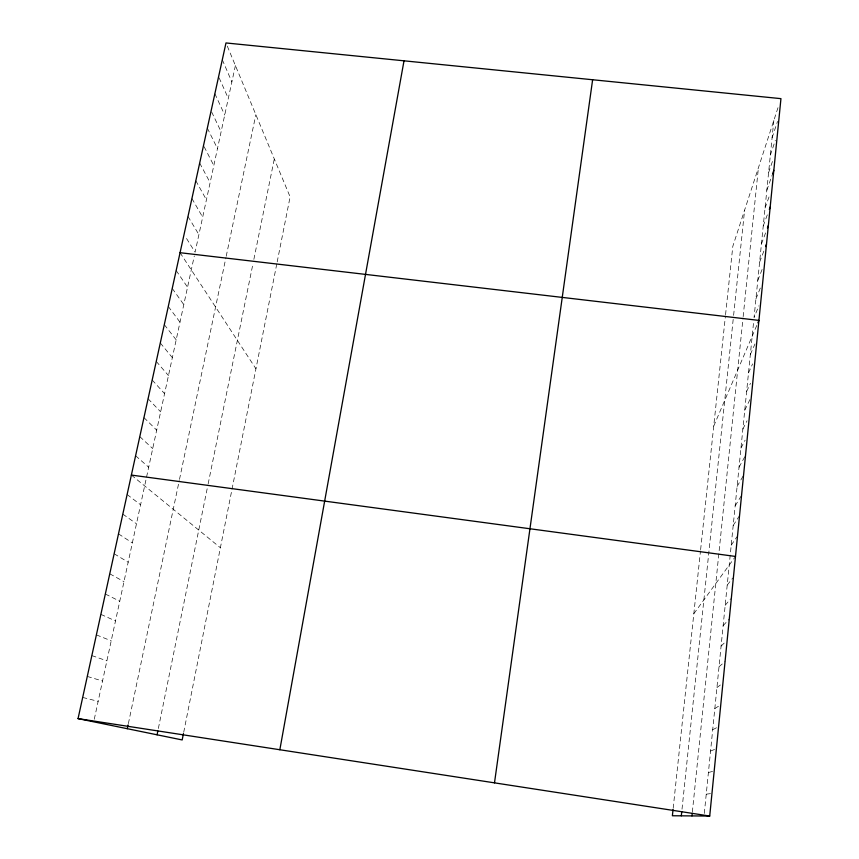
<?xml version="1.0" encoding="UTF-8"?>
<svg xmlns="http://www.w3.org/2000/svg" width="859" height="859" viewBox="0 0 859 859"><rect width="100%" height="100%" fill="white"/><g stroke="black" fill="none" stroke-linecap="round" stroke-linejoin="round"><path stroke-width="0.64" stroke-dasharray="4.29 3.22" d="M704.305 813.441L753.687 321.202M773.83 120.496L754.062 317.465L758.905 305.804M692.343 812.131L743.024 317.959M743.153 316.638L758.422 167.752M682.014 809.157L733.189 319.355M733.607 315.382L744.603 210.154M673.177 808.287L700.482 550.973M700.622 549.653L725.426 315.94M725.554 314.705L732.813 246.318L778.576 105.925M183.708 732.308L276.931 263.176M277.189 261.888L290.106 196.872L226.475 44.142M158.357 728.486L207.921 485.034M208.168 483.789L253.094 263.133M253.867 259.343L274.3 158.936M128.367 723.643L179.241 480.621M179.499 479.376L225.949 257.507M226.218 256.25L255.853 114.666M94.275 719.262L194.295 255.982M235.398 65.563L195.111 252.192L185.426 236.719M772.091 137.751L777.524 121.398M770.351 155.135L775.333 140.371M768.59 172.648L773.143 159.42M766.819 190.279L772.08 175.322M765.036 208.05L769.836 194.671M763.243 225.949L767.581 214.106M761.439 243.977L765.584 232.918M759.614 262.145L764.66 249.003M757.778 280.453L762.18 269.264M755.931 298.889L760.312 288.044M713.732 426.107L756.854 325.26M750.347 354.477L754.997 343.944M748.5 372.913L752.602 363.894M746.632 391.489L750.508 383.264M744.764 410.205L750.809 397.792M742.874 429.06L747.04 420.813M740.963 448.044L745.118 440.184M739.041 467.189L745.526 455.42M737.108 486.462L743.55 475.306M735.164 505.887L740.92 496.405M733.199 525.461L738.847 516.656M731.213 545.186L736.829 536.95M693.825 613.713L734.713 557.523M727.219 585.086L732.663 578.128M725.189 605.273L730.601 598.895M723.149 625.61L729.28 618.995M721.088 646.108L726.306 641.039M719.015 666.767L725.06 661.548M716.932 687.576L722.924 683.088M714.828 708.568L720.765 704.788M712.702 729.71L718.596 726.682M710.565 751.024L716.406 748.747M708.407 772.52L714.194 770.995M706.238 794.178L711.961 793.426M82.689 697.444L98.151 701.341M87.285 676.43L102.532 681.015M91.849 655.589L106.892 660.839M96.38 634.898L111.219 640.814M100.879 614.378L115.503 620.939M105.335 594.02L119.766 601.225M109.759 573.812L123.986 581.65M114.15 553.765L128.184 562.216M118.499 533.868L132.35 542.931M122.826 514.122L136.474 523.786M127.111 494.526L140.586 504.781M131.373 475.081L220.387 547.741M135.593 455.775L148.693 467.199M139.792 436.619L152.709 448.602M143.958 417.614L156.692 430.155M148.081 398.748L160.644 411.826M152.183 380.011L164.574 393.637M156.252 361.424L168.471 375.576M160.3 342.966L172.348 357.655M164.305 324.648L176.192 339.853M168.289 306.47L180.003 322.179M172.24 288.42L183.794 304.623M176.159 270.499L187.552 287.196M180.057 252.707L255.939 368.779M187.992 216.457L198.901 234.614M191.922 198.526L202.67 217.166M195.82 180.734L206.418 199.836M199.685 163.07L210.122 182.634M204.131 146.706L213.816 165.562M207.33 128.12L217.477 148.596M211.668 112.003L221.107 131.76M214.868 93.685L224.725 115.031M219.142 77.858L228.311 98.431M222.309 59.743L231.866 81.938"/><path stroke-width="1.29" d="M673.037 809.532L672.382 815.76L709.717 816.05L780.949 98.645L225.981 42.95L78.051 718.618L182.183 739.943L183.45 733.575M691.957 815.91L692.214 813.398M681.316 815.825L681.735 811.83M494.494 782.85L592.624 79.747M279.841 749.746L404.009 60.817M157.068 734.799L157.841 731.02M127.304 728.7L128.098 724.91M772.52 174.076L773.83 170.329M769.32 209.36L770.19 206.998M767.431 227.989L768.354 225.53M765.573 246.608L766.496 244.214M757.896 322.834L758.926 320.407L180.057 252.707M131.373 475.081L735.497 556.439M78.051 718.618L709.717 816.05"/></g></svg>
